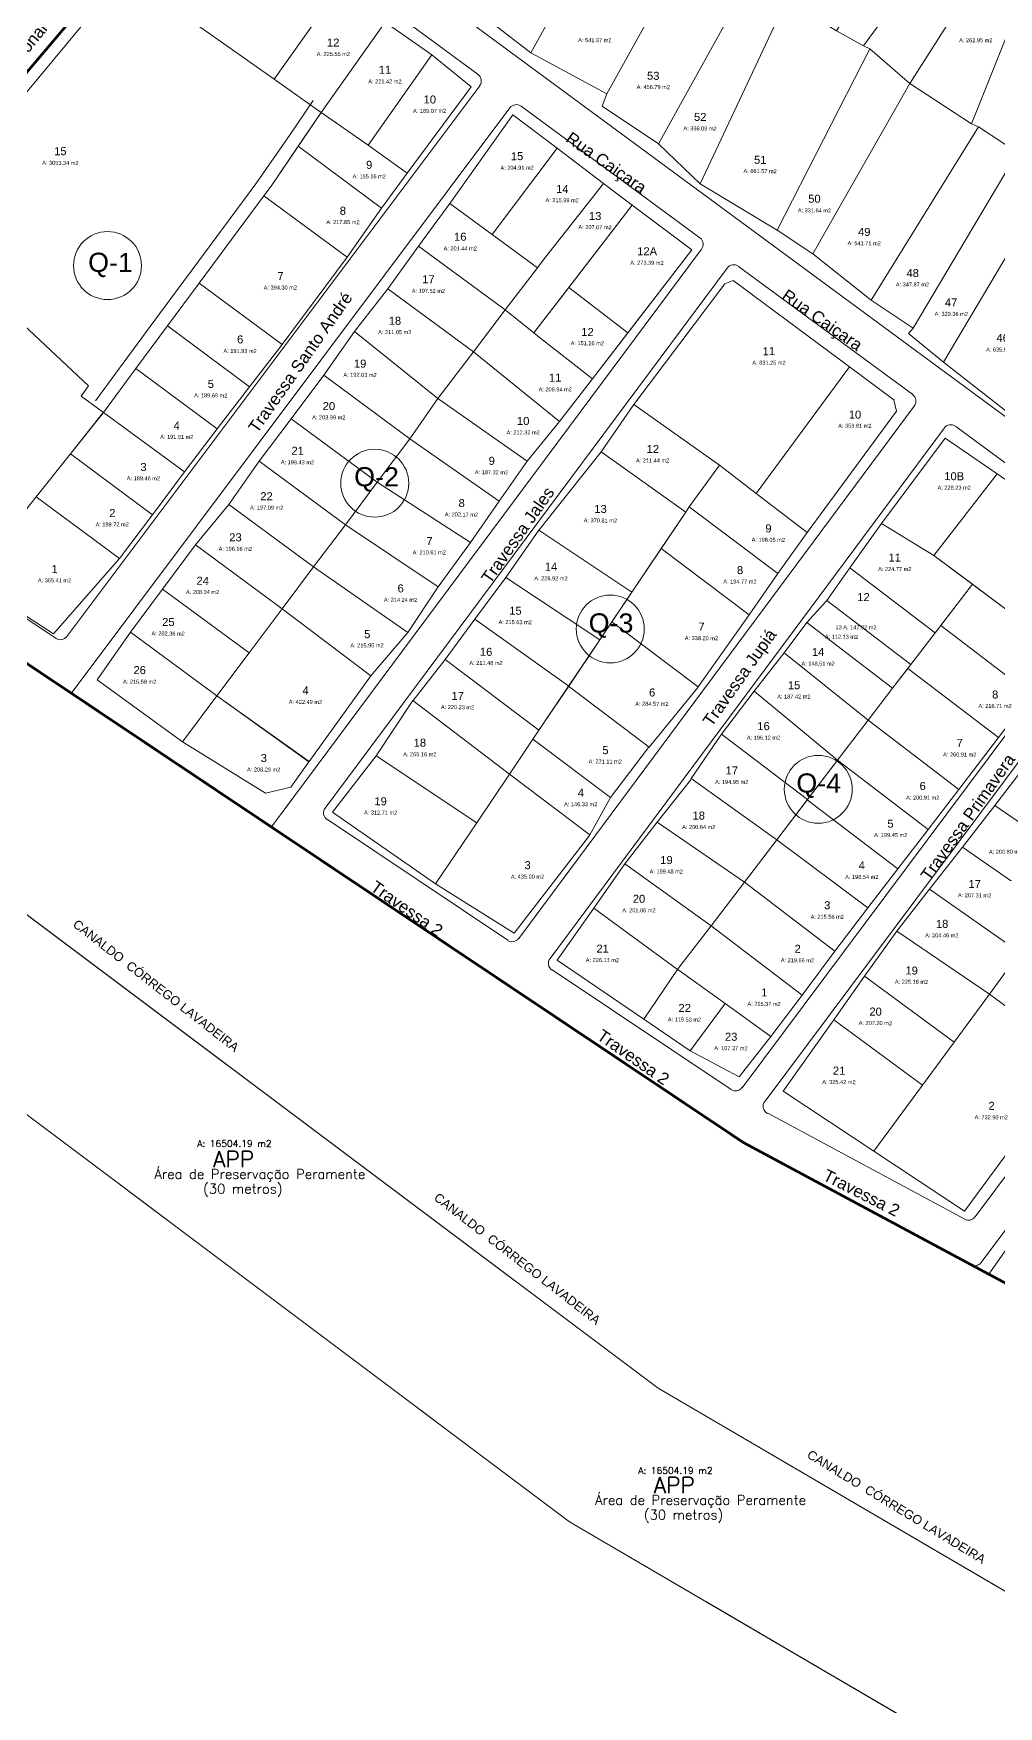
# Model space of a CAD drawing. Header units: metres. Extents: x 3808 to 8215, y 2374 to 6187.
# Drawn here: x 6082.6 to 6263.4, y 3297.6 to 3611.2 of the extents above; entities that cross this region are included whole.
import ezdxf
from ezdxf.enums import TextEntityAlignment as Align

# ---------------------------------------------------------------- set-up
doc = ezdxf.new("R2010")
doc.units = ezdxf.units.M
doc.linetypes.add('DASHDOTTED', pattern=[0.2, 0.1, -0.05, 0, -0.05])
for name, color, linetype in [('Destinação', 7, 'Continuous'), ('ESPECARQ', 7, 'Continuous'), ('Nomes-Ruas', 7, 'Continuous'), ('PDF_Boundary-Lotes', 7, 'Continuous'), ('PDF_Meio-Fio', 32, 'Continuous'), ('PDF_Numeração_Quadras', 7, 'Continuous'), ('PDF_Perímetro', 5, 'Continuous'), ('PDF_Text', 7, 'Continuous'), ('PDF_Vértices_Quadras', 7, 'Continuous'), ('Poligonal_1a_Ordem', 7, 'Continuous'), ('UNIDADE', 7, 'Continuous')]:
    doc.layers.add(name, color=color, linetype=linetype)
for name, color, linetype, lineweight in [('EL', 40, 'Continuous', 5), ('Lotes_Boundary', 7, 'Continuous', 30), ('Nome_Ruas', 7, 'Continuous', 0)]:
    doc.layers.add(name, color=color, linetype=linetype, lineweight=lineweight)
doc.layers.get('UNIDADE').off()
doc.styles.add('Arial', font='arial.ttf')
doc.styles.add('PDF Arial', font='arial.ttf')
doc.styles.add('REGUA100', font='arial.ttf')
doc.styles.add('REGUA60', font='romans.shx', dxfattribs={"width": 1.4})

# ---------------------------------------------------------------- blocks, each defined once
blk = doc.blocks.new('INDUNI1')
at = {"color": 0, "lineweight": 0, "style": 'REGUA100', "width": 1.4, "flags": 8}
for tag, p in [('NOME1', (0, 0)), ('NOME2', (0, -4.3))]:
    blk.add_attdef(tag, text='', height=2.5, dxfattribs=at).set_placement(p, align=Align.CENTER)
at = {"layer": 'ESPECARQ', "color": 3, "lineweight": 0, "style": 'REGUA60', "width": 1.4}
blk.add_attdef('AREA', text='', height=25, dxfattribs=at).set_placement((0, -7.8), align=Align.CENTER)
at = {"layer": 'ESPECARQ', "lineweight": 0, "style": 'REGUA60', "width": 1.4, "flags": 8}
for tag, p in [('REVPAR', (0, -12.8)), ('PEDIR', (0, -15.3)), ('PISO', (0, -10.3))]:
    blk.add_attdef(tag, text='', height=1.5, dxfattribs=at).set_placement(p, align=Align.CENTER)

msp = doc.modelspace()

# ---------------------------------------------------------------- linework, layer by layer
at = {"lineweight": 5}
msp.add_lwpolyline([(6094.169, 3542.393), (6100.253, 3550.644), (6106.198, 3558.658), (6112.144, 3566.672), (6124.251, 3583.048), (6130.666, 3592.32), (6134.997, 3598.672)], dxfattribs=at)
at = {"layer": 'EL', "linetype": 'Continuous', "lineweight": 5}
msp.add_line((6091.8, 3438.173), (6008.418, 3500.743), dxfattribs=at)
at = {"layer": 'EL', "lineweight": 5}
for p, q in [((6091.8, 3438.173), (6199.609, 3357.272)), ((6072.166, 3415.399), (6182.975, 3332.247)), ((6199.609, 3357.272), (6285.904, 3306.774)), ((6182.975, 3332.247), (6269.086, 3281.856))]:
    msp.add_line(p, q, dxfattribs=at)
at = {"layer": 'Lotes_Boundary', "lineweight": 5, "flags": 128}
for points in [[(6091.8, 3438.173), (6008.418, 3500.743), (6001.937, 3505.607), (5982.83, 3482.438), (6182.975, 3332.247), (6269.086, 3281.856), (6361.302, 3210.596), (6439.682, 3212.987), (6471.572, 3243.974), (6371.137, 3240.91), (6285.904, 3306.774), (6199.609, 3357.272)], [(6208.226, 3208.707), (6353.363, 3109.036), (6375.782, 3150.897), (6439.682, 3212.987), (6361.302, 3210.596), (6269.086, 3281.856), (6182.975, 3332.247), (6072.166, 3415.399), (6057.805, 3398.74), (6040.785, 3378.999), (6002.908, 3321.67), (6002.908, 3321.67), (5999.489, 3316.712), (5978.762, 3285.296), (5955.807, 3257.454), (6006.865, 3216.705), (6149.411, 3098.885)]]:
    msp.add_lwpolyline(points, close=True, dxfattribs=at)
at = {"layer": 'PDF_Boundary-Lotes', "lineweight": 5}
for points in [[(6192.421, 3637.651), (6184.496, 3642.993), (6168.132, 3613.493), (6175.786, 3607.611)], [(6205.897, 3628.643), (6196.811, 3634.713), (6192.421, 3637.651), (6175.786, 3607.611), (6190.007, 3599.926)], [(6139.759, 3619.799), (6124.15, 3631.342), (6109.958, 3615.165), (6127.679, 3602.692)], [(6216.703, 3621.381), (6205.897, 3628.643), (6190.007, 3599.926), (6189.096, 3597.623), (6199.657, 3590.563)], [(6250.841, 3626.417), (6251.042, 3627.014), (6245.24, 3631.654), (6233.004, 3611.735), (6238.06, 3608.892)], [(6258.928, 3621.057), (6250.841, 3626.417), (6238.06, 3608.892), (6239.302, 3608.332), (6246.783, 3601.887)], [(6125.756, 3580.805), (6127.098, 3582.634), (6136.494, 3596.436), (6127.679, 3602.692), (6109.958, 3615.165), (6099.784, 3622.55), (6060.909, 3575.715), (6075.74, 3561.816), (6075.55, 3561.444), (6092.884, 3545.173), (6091.52, 3543.245), (6095.695, 3540.191), (6101.75, 3548.408), (6107.695, 3556.422), (6113.64, 3564.435)], [(6148.493, 3613.373), (6139.759, 3619.799), (6127.679, 3602.692), (6136.494, 3596.436)], [(6223.651, 3617.556), (6216.703, 3621.381), (6199.657, 3590.563), (6207.465, 3583.023)], [(6265.059, 3611.142), (6267.436, 3614.29), (6258.928, 3621.057), (6246.783, 3601.887), (6258.325, 3594.307)], [(6239.302, 3608.332), (6238.06, 3608.892), (6233.004, 3611.735), (6223.651, 3617.556), (6207.465, 3583.023), (6221.903, 3574.394)], [(6157.202, 3607.203), (6148.493, 3613.373), (6136.494, 3596.436), (6145.267, 3590.271)], [(6276.173, 3609.215), (6265.059, 3611.142), (6258.325, 3594.307), (6259.602, 3593.718), (6266.929, 3588.932)], [(6164.572, 3601.263), (6157.202, 3607.203), (6145.267, 3590.271), (6152.601, 3585.067)], [(6246.783, 3601.887), (6239.302, 3608.332), (6221.903, 3574.394), (6228.592, 3569.901)], [(6259.602, 3593.718), (6258.325, 3594.307), (6246.783, 3601.887), (6228.592, 3569.901), (6239.527, 3561.236)], [(6145.267, 3590.271), (6136.494, 3596.436), (6132.163, 3590.084), (6147.807, 3578.511), (6152.601, 3585.067)], [(6180.663, 3589.732), (6172.364, 3595.972), (6160.591, 3579.377), (6168.529, 3573.553)], [(6266.929, 3588.932), (6259.602, 3593.718), (6239.527, 3561.236), (6247.377, 3556.016)], [(6132.163, 3590.084), (6127.098, 3582.634), (6125.756, 3580.805), (6141.33, 3569.29), (6147.807, 3578.511)], [(6189.379, 3583.144), (6180.663, 3589.732), (6168.529, 3573.553), (6176.99, 3567.296), (6177.851, 3568.405)], [(6273.994, 3584.892), (6266.929, 3588.932), (6247.377, 3556.016), (6246.509, 3554.97), (6253.084, 3549.631)], [(6286.835, 3577.53), (6276.409, 3583.476), (6273.994, 3584.892), (6253.084, 3549.631), (6265.36, 3540.029)], [(6194.774, 3579.078), (6189.379, 3583.144), (6177.851, 3568.405), (6176.99, 3567.296), (6170.969, 3559.404), (6176.352, 3555.112)], [(6125.756, 3580.805), (6113.64, 3564.435), (6129.151, 3552.915), (6141.33, 3569.29)], [(6168.529, 3573.553), (6160.591, 3579.377), (6154.709, 3571.369), (6170.969, 3559.404), (6176.99, 3567.296)], [(6205.941, 3570.692), (6194.774, 3579.078), (6176.352, 3555.112), (6177.607, 3554.07), (6187.317, 3546.482)], [(6205.941, 3570.692), (6194.774, 3579.078), (6182.894, 3563.631), (6193.945, 3555.105)], [(6075.55, 3561.444), (6075.74, 3561.816), (6060.909, 3575.715), (6040.014, 3550.682), (6068.398, 3512.056), (6070.723, 3508.83), (6083.079, 3524.354), (6089.5, 3532.444), (6095.666, 3540.156), (6095.695, 3540.191), (6091.52, 3543.245), (6092.884, 3545.173)], [(6154.709, 3571.369), (6148.955, 3563.373), (6165.006, 3551.581), (6170.969, 3559.404)], [(6113.64, 3564.435), (6107.695, 3556.422), (6123.066, 3545.017), (6129.151, 3552.915)], [(6148.955, 3563.373), (6142.72, 3555.365), (6158.325, 3542.824), (6165.006, 3551.581)], [(6193.945, 3555.105), (6182.894, 3563.631), (6176.352, 3555.112), (6177.607, 3554.07), (6187.317, 3546.482)], [(6235.475, 3548.767), (6213.647, 3564.943), (6212.1, 3564.285), (6195.032, 3541.667), (6211.105, 3530.327), (6217.998, 3525.017)], [(6177.607, 3554.07), (6176.352, 3555.112), (6170.969, 3559.404), (6165.006, 3551.581), (6181.145, 3538.479), (6187.317, 3546.482)], [(6107.695, 3556.422), (6101.75, 3548.408), (6116.981, 3537.119), (6123.066, 3545.017)], [(6142.72, 3555.365), (6136.984, 3547.178), (6153.11, 3535.264), (6158.325, 3542.824)], [(6165.006, 3551.581), (6158.325, 3542.824), (6175.048, 3531.063), (6181.145, 3538.479)], [(6101.75, 3548.408), (6095.695, 3540.191), (6110.845, 3529.088), (6116.981, 3537.119)], [(6153.11, 3535.264), (6136.984, 3547.178), (6130.859, 3539.019), (6146.985, 3527.105)], [(6244.259, 3540.417), (6243.767, 3542.591), (6235.475, 3548.767), (6217.998, 3525.017), (6227.522, 3517.701)], [(6158.325, 3542.824), (6153.11, 3535.264), (6169.827, 3523.567), (6175.048, 3531.063)], [(6195.032, 3541.667), (6188.909, 3532.8), (6204.784, 3521.507), (6205.432, 3522.499), (6211.105, 3530.327)], [(6110.845, 3529.088), (6095.695, 3540.191), (6089.5, 3532.444), (6104.905, 3521.01)], [(6130.859, 3539.019), (6124.879, 3531.034), (6141.034, 3519.156), (6146.985, 3527.105)], [(6153.11, 3535.264), (6146.985, 3527.105), (6164.438, 3515.798), (6169.827, 3523.567)], [(6263.133, 3528.695), (6253.378, 3535.379), (6241.488, 3519.352), (6251.27, 3513.41)], [(6089.5, 3532.444), (6083.079, 3524.354), (6098.688, 3512.811), (6104.905, 3521.01)], [(6204.784, 3521.507), (6188.909, 3532.8), (6177.306, 3518.183), (6177.277, 3518.148), (6194.695, 3506.515)], [(6141.034, 3519.156), (6124.879, 3531.034), (6119.166, 3522.946), (6135.048, 3511.235)], [(6227.522, 3517.701), (6217.998, 3525.017), (6211.105, 3530.327), (6205.432, 3522.499), (6222.063, 3509.99)], [(6277.707, 3518.599), (6263.133, 3528.695), (6251.27, 3513.41), (6265.752, 3502.566)], [(6146.985, 3527.105), (6141.034, 3519.156), (6158.423, 3507.488), (6164.438, 3515.798)], [(6083.079, 3524.354), (6070.723, 3508.83), (6086.33, 3498.702), (6098.688, 3512.811)], [(6119.166, 3522.946), (6112.924, 3515.355), (6129.183, 3503.389), (6135.048, 3511.235)], [(6205.432, 3522.499), (6204.784, 3521.507), (6200.205, 3514.713), (6216.668, 3502.284), (6222.063, 3509.99)], [(6141.034, 3519.156), (6135.048, 3511.235), (6152.688, 3498.947), (6158.279, 3507.314), (6158.423, 3507.488)], [(6251.27, 3513.41), (6241.488, 3519.352), (6235.537, 3511.048), (6251.495, 3498.862), (6258.494, 3508.002)], [(6177.277, 3518.148), (6171.09, 3509.276), (6188.676, 3497.562), (6194.695, 3506.515)], [(6129.183, 3503.389), (6112.924, 3515.355), (6106.747, 3507.063), (6122.972, 3495.126)], [(6200.205, 3514.713), (6194.695, 3506.515), (6190.937, 3500.924), (6207.086, 3488.755), (6216.668, 3502.284)], [(6135.048, 3511.235), (6129.183, 3503.389), (6145.786, 3490.845), (6152.688, 3498.947)], [(6235.537, 3511.048), (6231.246, 3504.957), (6246.961, 3492.973), (6251.495, 3498.862)], [(6106.747, 3507.063), (6100.744, 3498.979), (6116.934, 3487.072), (6122.972, 3495.126)], [(6171.09, 3509.276), (6165.289, 3501.436), (6182.854, 3488.917), (6188.676, 3497.562)], [(6265.752, 3502.566), (6258.494, 3508.002), (6252.554, 3500.279), (6269.516, 3487.317), (6275.333, 3496.026)], [(6134.255, 3474.755), (6116.934, 3487.072), (6122.972, 3495.126), (6129.183, 3503.389), (6145.786, 3490.845)], [(6231.246, 3504.957), (6227.451, 3500.809), (6243.548, 3488.507), (6246.961, 3492.973)], [(6165.289, 3501.436), (6159.685, 3493.905), (6177.257, 3480.614), (6182.854, 3488.917)], [(6190.937, 3500.924), (6188.676, 3497.562), (6182.825, 3488.882), (6197.906, 3477.482), (6207.035, 3488.622), (6207.086, 3488.755)], [(6227.451, 3500.809), (6223.252, 3495.113), (6238.962, 3482.485), (6243.548, 3488.507)], [(6227.451, 3500.809), (6223.252, 3495.113), (6238.962, 3482.485), (6243.548, 3488.507)], [(6252.554, 3500.279), (6251.495, 3498.862), (6246.961, 3492.973), (6246.388, 3492.212), (6263.351, 3479.251), (6269.516, 3487.317)], [(6100.744, 3498.979), (6094.528, 3490.072), (6110.497, 3478.466), (6116.934, 3487.072)], [(6159.685, 3493.905), (6153.71, 3486.21), (6153.681, 3486.175), (6171.747, 3472.415), (6177.257, 3480.614)], [(6217.583, 3487.929), (6223.252, 3495.113), (6238.962, 3482.485), (6233.224, 3475.006)], [(6246.388, 3492.212), (6243.548, 3488.507), (6238.962, 3482.485), (6255.924, 3469.524), (6263.351, 3479.251)], [(6182.825, 3488.882), (6176.159, 3478.936), (6190.682, 3467.999), (6197.819, 3477.378), (6197.906, 3477.482)], [(6217.583, 3487.929), (6211.482, 3479.869), (6227.602, 3467.665), (6233.224, 3475.006)], [(6116.934, 3487.072), (6110.497, 3478.466), (6126.056, 3468.847), (6130.779, 3469.929), (6134.197, 3474.685)], [(6153.681, 3486.175), (6146.795, 3475.823), (6165.619, 3463.259), (6171.747, 3472.415)], [(6238.962, 3482.485), (6233.224, 3475.006), (6250.187, 3462.044), (6255.924, 3469.524)], [(6238.962, 3482.485), (6233.224, 3475.006), (6250.187, 3462.044), (6255.924, 3469.524)], [(6176.159, 3478.936), (6171.747, 3472.415), (6186.828, 3461.016), (6190.595, 3467.895), (6190.682, 3467.999)], [(6211.482, 3479.869), (6205.821, 3471.56), (6221.842, 3460.087), (6227.602, 3467.665)], [(6165.619, 3463.259), (6146.795, 3475.823), (6138.611, 3465.253), (6157.9, 3451.833)], [(6233.224, 3475.006), (6227.544, 3467.596), (6244.507, 3454.634), (6250.187, 3462.044)], [(6186.776, 3460.882), (6186.828, 3461.016), (6171.747, 3472.415), (6165.619, 3463.259), (6157.9, 3451.833), (6172.652, 3442.59)], [(6269.036, 3474.826), (6262.668, 3466.516), (6279.298, 3455.067), (6285.266, 3463.179)], [(6221.842, 3460.087), (6205.821, 3471.56), (6205.653, 3471.287), (6199.441, 3463.377), (6215.792, 3452.16)], [(6227.544, 3467.596), (6221.842, 3460.087), (6238.914, 3447.329), (6244.507, 3454.634)], [(6262.668, 3466.516), (6256.607, 3458.717), (6273.381, 3447.088), (6279.298, 3455.067)], [(6215.792, 3452.16), (6199.441, 3463.377), (6193.38, 3455.578), (6209.54, 3443.989)], [(6221.842, 3460.087), (6215.792, 3452.16), (6232.72, 3439.228), (6238.914, 3447.329)], [(6273.381, 3447.088), (6256.607, 3458.717), (6250.423, 3450.842), (6267.384, 3438.941)], [(6209.54, 3443.989), (6193.38, 3455.578), (6187.591, 3447.258), (6203.258, 3435.784), (6203.542, 3436.196)], [(6215.792, 3452.16), (6209.54, 3443.989), (6226.572, 3430.97), (6232.72, 3439.228)], [(6250.423, 3450.842), (6244.304, 3442.973), (6261.676, 3431.143), (6267.384, 3438.941)], [(6187.591, 3447.258), (6180.71, 3437.549), (6196.95, 3426.482), (6203.258, 3435.784)], [(6209.54, 3443.989), (6203.542, 3436.196), (6203.258, 3435.784), (6203.531, 3435.616), (6212.148, 3429.405), (6220.731, 3423.223), (6226.572, 3430.97)], [(6244.304, 3442.973), (6238.301, 3434.536), (6255.048, 3422.165), (6261.676, 3431.143)], [(6267.384, 3438.941), (6261.676, 3431.143), (6278.04, 3419.091), (6284.23, 3426.548)], [(6212.148, 3429.405), (6203.531, 3435.616), (6203.258, 3435.784), (6196.95, 3426.482), (6205.607, 3420.532)], [(6238.301, 3434.536), (6232.501, 3426.343), (6249.138, 3414.123), (6255.048, 3422.165)], [(6278.04, 3419.091), (6261.676, 3431.143), (6255.048, 3422.165), (6249.138, 3414.123), (6240.03, 3401.731), (6256.995, 3390.474)], [(6212.148, 3429.405), (6205.607, 3420.532), (6214.808, 3415.662), (6220.731, 3423.223)], [(6249.138, 3414.123), (6232.501, 3426.343), (6223.064, 3412.988), (6240.03, 3401.731)], [(6266.028, 3384.978), (6261.599, 3378.648), (6297.75, 3359.236), (6301.838, 3365.083), (6281.828, 3373.806)]]:
    msp.add_lwpolyline(points, close=True, dxfattribs=at)
at = {"layer": 'PDF_Meio-Fio', "lineweight": 5}
for points in [[(6119.464, 3646.473), (6412.306, 3430.596)], [(6114.743, 3641.21), (6165.873, 3603.538)], [(6038.073, 3552.882), (6106.356, 3633.517), (6112.702, 3641.021)], [(6089.651, 3487.529), (6171.857, 3597.276)], [(6173.95, 3597.599), (6207.438, 3572.922)], [(6137.252, 3466.028), (6212.564, 3567.255)], [(6214.656, 3567.578), (6247.314, 3543.531)], [(6025.994, 3538.542), (6086.859, 3497.851)], [(6179.399, 3437.813), (6253.264, 3537.298)], [(6255.363, 3537.557), (6288.055, 3513.481)], [(6215.351, 3413.622), (6288.378, 3511.389)], [(6219.641, 3411.062), (6292.385, 3508.416)], [(6260.139, 3380.861), (6332.987, 3478.482)], [(6137.645, 3463.877), (6171.425, 3441.253)], [(6179.757, 3435.692), (6213.293, 3413.27)], [(6220.138, 3408.824), (6257.102, 3388.973)]]:
    msp.add_lwpolyline(points, dxfattribs=at)
for points in [[(6086.799, 3497.852, 0.3986281), (6088.853, 3498.197), (6166.196, 3601.445)], [(6127.193, 3462.488), (6207.732, 3570.794, 0.4154899), (6207.422, 3572.932)], [(6173.483, 3441.605), (6247.608, 3541.404, 0.4152871), (6247.298, 3543.541)], [(6258.992, 3389.406), (6328.156, 3482.021, 0.4159665), (6327.845, 3484.159)]]:
    msp.add_lwpolyline(points, format="xyb", dxfattribs=at)
for centre, start, end in [((6164.956, 3602.327), 323.1657, 53.60573), ((6173.033, 3596.388), 53.61002, 143.16256), ((6213.74, 3566.367), 53.61009, 143.35336), ((6254.411, 3536.375), 53.61086, 143.39578), ((6138.428, 3465.14), 143.35533, 236.2192), ((6172.243, 3442.487), 236.22414, 323.39425), ((6180.575, 3436.925), 143.3938, 236.21763), ((6214.076, 3414.533), 236.22557, 323.23235), ((6220.788, 3410.139), 143.23309, 241.76813), ((6257.752, 3390.287), 241.76989, 323.26214), ((6258.899, 3381.743), 241.76989, 323.26214)]:
    msp.add_arc(centre, 1.517, start, end, dxfattribs=at)
at = {"layer": 'PDF_Numeração_Quadras', "lineweight": 5}
for centre in [(6096.45, 3567.727), (6146.519, 3526.933), (6190.641, 3499.61), (6229.614, 3469.557)]:
    msp.add_circle(centre, 6.363, dxfattribs=at)
at = {"layer": 'PDF_Perímetro', "color": 1, "lineweight": 5}
msp.add_lwpolyline([(6484.63, 3258.914, 0.506, 0.506, 0), (6215.583, 3403.336, 0.489, 0.489, 0), (6021.423, 3533.213, 0.498, 0.498, 0), (6128.658, 3659.854, 0.498, 0.498, 0), (6265.513, 3821.471, 0.498, 0.498, 0), (6358.928, 3931.39, 0.498, 0.498, 0)], format="xyseb", dxfattribs=at)
at = {"layer": 'PDF_Vértices_Quadras', "lineweight": 5}
msp.add_lwpolyline([(6212.1, 3564.285), (6213.647, 3564.943)], dxfattribs=at)
at = {"layer": 'Poligonal_1a_Ordem', "linetype": 'Continuous', "lineweight": 5}
for p, q in [((6199.609, 3357.272), (6001.937, 3505.607)), ((6285.904, 3306.774), (6199.609, 3357.272))]:
    msp.add_line(p, q, dxfattribs=at)
at = {"layer": 'Poligonal_1a_Ordem', "linetype": 'DASHDOTTED', "lineweight": 5, "ltscale": 700}
for p, q in [((6182.975, 3332.247), (5982.83, 3482.438)), ((6269.086, 3281.856), (6182.975, 3332.247))]:
    msp.add_line(p, q, dxfattribs=at)

# ---------------------------------------------------------------- block references
at = {"layer": 'UNIDADE', "lineweight": 5}
ref = msp.add_blockref('INDUNI1', (6120.221, 3402.901), dxfattribs=dict(at, xscale=0.05, yscale=0.05, zscale=0.05))
ref.add_attrib('AREA', 'A: 16504.19 m2', dxfattribs={"layer": 'ESPECARQ', "color": 3, "lineweight": 0, "height": 1.25, "style": 'REGUA60'}).set_placement((6120.221, 3402.51), align=Align.CENTER)
ref = msp.add_blockref('INDUNI1', (6202.853, 3341.611), dxfattribs=dict(at, xscale=0.05, yscale=0.05, zscale=0.05))
ref.add_attrib('AREA', 'A: 16504.19 m2', dxfattribs={"layer": 'ESPECARQ', "color": 3, "lineweight": 0, "height": 1.25, "style": 'REGUA60'}).set_placement((6202.853, 3341.221), align=Align.CENTER)

# ---------------------------------------------------------------- texts
at = {"layer": 'Destinação', "lineweight": 5, "style": 'REGUA60'}
for s, height, p in [('APP', 3, (6116.219, 3398.712)), ('Área de Preservação Peramente', 1.8, (6105.238, 3396.526)), ('(30 metros)', 1.8, (6114.355, 3393.766)), ('APP', 3, (6198.795, 3337.618)), ('Área de Preservação Peramente', 1.8, (6187.814, 3335.432)), ('(30 metros)', 1.8, (6196.931, 3332.672))]:
    msp.add_text(s, height=height, dxfattribs=at).set_placement(p)
at = {"layer": 'Nome_Ruas', "lineweight": 5, "style": 'Arial'}
for rotation, p in [(322.07111, (6089.797, 3443.949)), (322.25464, (6157.45, 3392.714)), (328.65177, (6227.341, 3344.378))]:
    msp.add_text('CANALDO  CÓRREGO LAVADEIRA', height=1.68, rotation=rotation, dxfattribs=at).set_placement(p)
at = {"layer": 'Nomes-Ruas', "lineweight": 5, "style": 'REGUA100'}
for s, rotation, p in [('Av. Rotary Internacional', 50.87233, (6064.148, 3586.011)), ('Rua Caiçara', 325.03323, (6182.107, 3591.102)), ('Rua Caiçara', 325.03323, (6222.575, 3561.613)), ('Travessa Santo André', 54.90922, (6124.499, 3536.141)), ('Travessa Jales', 54.90922, (6168.157, 3507.928)), ('Travessa Jupiá', 54.90922, (6209.656, 3481.136)), ('Travessa Primavera', 54.90922, (6250.472, 3452.18)), ('Travessa 2', 325.03323, (6145.522, 3450.727)), ('Travessa 2', 325.03323, (6187.942, 3422.869)), ('Travessa 2', 332.93306, (6230.288, 3396.438))]:
    msp.add_text(s, height=2.25, rotation=rotation, dxfattribs=at).set_placement(p)
at = {"layer": 'PDF_Text', "lineweight": 5, "attachment_point": 7, "style": 'PDF Arial'}
for s, insert, char_height, rotation in [('12', (6137.566, 3608.789), 1.5, 359.82923), ('11', (6147.271, 3603.676), 1.5, 0.54391), ('53', (6197.511, 3602.56), 1.5, 358.96696), ('10', (6155.666, 3598.095), 1.5, 359.82923), ('52', (6206.334, 3594.824), 1.5, 359.82923), ('15', (6086.457, 3588.386), 1.5, 0.54391), ('15', (6172.027, 3587.457), 1.5, 0.54391), ('51', (6217.564, 3586.798), 1.5, 358.96696), ('9', (6144.905, 3585.839), 1.5, 0.66994), ('14', (6180.476, 3581.352), 1.5, 358.96696), ('8', (6139.946, 3577.241), 1.5, 358.96696), ('50', (6227.732, 3579.477), 1.5, 0.54391), ('13', (6186.638, 3576.271), 1.5, 358.96696), ('16', (6161.37, 3572.349), 1.5, 0.54391), ('49', (6237.057, 3573.267), 1.5, 359.82923), ('Q-1', (6092.796, 3565.563), 3.6001, 359.59352), ('12A', (6195.679, 3569.675), 1.5, 359.40131), ('7', (6128.286, 3564.991), 1.5, 0.66994), ('17', (6155.419, 3564.424), 1.5, 359.82923), ('48', (6246.135, 3565.556), 1.5, 359.82923), ('47', (6253.336, 3560.075), 1.5, 359.67576), ('18', (6149.131, 3556.611), 1.5, 359.82923), ('6', (6120.737, 3553.105), 1.5, 0.66994), ('12', (6185.185, 3554.549), 1.5, 358.96696), ('46', (6262.992, 3553.388), 1.5, 359.82923), ('11', (6219.194, 3550.922), 1.5, 0.54391), ('19', (6142.605, 3548.608), 1.5, 358.96696), ('11', (6179.165, 3545.95), 1.5, 0.54391), ('5', (6115.239, 3544.779), 1.5, 0.66994), ('20', (6136.753, 3540.635), 1.5, 358.96696), ('4', (6108.823, 3537.005), 1.5, 358.96696), ('10', (6173.162, 3537.841), 1.5, 359.82923), ('10', (6235.314, 3539.047), 1.5, 358.96696), ('21', (6130.907, 3532.27), 1.5, 359.82923), ('9', (6167.841, 3530.368), 1.5, 358.96696), ('12', (6197.451, 3532.597), 1.5, 359.82923), ('3', (6102.598, 3529.197), 1.5, 358.96696), ('Q-2', (6142.65, 3525.36), 3.6001, 359.83532), ('10B', (6253.208, 3527.49), 1.5, 359.40131), ('22', (6125.073, 3523.752), 1.5, 359.67576), ('2', (6096.777, 3520.577), 1.5, 0.66994), ('8', (6162.209, 3522.448), 1.5, 358.96696), ('13', (6187.656, 3521.338), 1.5, 359.82923), ('9', (6219.706, 3517.689), 1.5, 0.66994), ('23', (6119.261, 3516.015), 1.5, 359.82923), ('7', (6156.181, 3515.352), 1.5, 358.96696), ('11', (6242.76, 3512.233), 1.5, 359.67576), ('1', (6085.948, 3510.084), 1.5, 358.96696), ('14', (6178.37, 3510.531), 1.5, 359.82923), ('8', (6214.386, 3509.863), 1.5, 0.66994), ('24', (6113.101, 3507.91), 1.5, 358.96696), ('6', (6150.801, 3506.433), 1.5, 0.66994), ('12', (6236.918, 3504.84), 1.5, 359.82923), ('15', (6171.706, 3502.264), 1.5, 359.82923), ('25', (6106.68, 3500.149), 1.5, 359.82923), ('Q-3', (6186.587, 3497.955), 3.6001, 359.83532), ('7', (6207.135, 3499.309), 1.5, 358.96696), ('5', (6144.519, 3497.874), 1.5, 358.96696), ('16', (6166.212, 3494.582), 1.5, 358.96696), ('14', (6228.42, 3494.531), 1.5, 0.54391), ('26', (6101.31, 3491.127), 1.5, 359.82923), ('4', (6132.99, 3487.341), 1.5, 0.66994), ('17', (6160.871, 3486.328), 1.5, 358.96696), ('6', (6197.893, 3486.943), 1.5, 358.96696), ('15', (6223.915, 3488.299), 1.5, 359.82923), ('8', (6262.189, 3486.547), 1.5, 0.66994), ('16', (6218.195, 3480.628), 1.5, 359.82923), ('18', (6153.808, 3477.51), 1.5, 0.54391), ('7', (6255.538, 3477.496), 1.5, 0.40606), ('3', (6125.128, 3474.654), 1.5, 358.96696), ('5', (6189.152, 3476.13), 1.5, 358.96696), ('17', (6212.244, 3472.35), 1.5, 359.82923), ('Q-4', (6225.488, 3467.959), 3.6001, 359.59352), ('4', (6184.559, 3468.138), 1.5, 0.66994), ('6', (6248.601, 3469.397), 1.5, 0.66994), ('19', (6146.43, 3466.566), 1.5, 358.96696), ('18', (6206.051, 3463.87), 1.5, 359.82923), ('5', (6242.567, 3462.34), 1.5, 0.40606), ('19', (6200.007, 3455.525), 1.5, 359.82923), ('3', (6174.559, 3454.577), 1.5, 358.96696), ('4', (6237.184, 3454.533), 1.5, 0.40606), ('17', (6257.735, 3451.071), 1.5, 358.96696), ('20', (6194.861, 3448.261), 1.5, 359.82923), ('3', (6230.704, 3447.056), 1.5, 358.96696), ('18', (6251.643, 3443.565), 1.5, 359.82923), ('21', (6188.043, 3438.937), 1.5, 359.82923), ('2', (6225.159, 3438.911), 1.5, 358.96696), ('19', (6245.925, 3434.833), 1.5, 358.96696), ('1', (6218.907, 3430.741), 1.5, 358.96696), ('22', (6203.419, 3427.823), 1.5, 359.82923), ('20', (6239.179, 3427.131), 1.5, 358.96696), ('23', (6212.121, 3422.399), 1.5, 359.82923), ('21', (6232.33, 3416.067), 1.5, 358.96696), ('2', (6261.469, 3409.479), 1.5, 358.96696)]:
    msp.add_mtext(s, dxfattribs=dict(at, insert=insert, char_height=char_height, rotation=rotation))
at = {"layer": 'PDF_Text', "color": 1, "lineweight": 5, "char_height": 0.74999, "attachment_point": 7, "style": 'PDF Arial'}
for s, insert, rotation in [('A: 541.97 m2', (6184.636, 3609.61), 359.68104), ('A: 262.95 m2', (6256.005, 3609.581), 0.00544), ('A: 225.55 m2', (6135.638, 3607.021), 359.68104), ('A: 221.42 m2', (6145.314, 3601.886), 359.68104), ('A: 456.79 m2', (6195.584, 3600.818), 359.68104), ('A: 189.07 m2', (6153.675, 3596.346), 0.00544), ('A: 336.09 m2', (6204.343, 3593.076), 359.41759), ('A: 3053.34 m2', (6084.21, 3586.614), 359.62081), ('A: 155.16 m2', (6142.369, 3584.072), 0.00544), ('A: 204.91 m2', (6170.071, 3585.68), 0.00544), ('A: 661.57 m2', (6215.602, 3585.085), 359.41759), ('A: 215.99 m2', (6178.514, 3579.614), 359.68104), ('A: 331.64 m2', (6225.776, 3577.7), 359.68104), ('A: 217.85 m2', (6137.439, 3575.51), 359.68104), ('A: 207.07 m2', (6184.676, 3574.558), 359.68104), ('A: 541.71 m2', (6235.094, 3571.554), 359.41759), ('A: 201.44 m2', (6159.413, 3570.571), 359.68104), ('A: 273.39 m2', (6194.395, 3567.903), 359.41759), ('A: 394.30 m2', (6125.715, 3563.229), 0.00544), ('A: 197.52 m2', (6153.462, 3562.622), 359.68104), ('A: 347.87 m2', (6244.143, 3563.807), 0.00544), ('A: 329.36 m2', (6251.408, 3558.307), 359.68104), ('A: 211.05 m2', (6147.14, 3554.862), 0.00544), ('A: 151.26 m2', (6183.222, 3552.811), 359.68104), ('A: 191.93 m2', (6118.165, 3551.367), 359.41759), ('A: 635.97 m2', (6261.035, 3551.611), 359.68104), ('A: 192.03 m2', (6140.643, 3546.894), 359.41759), ('A: 831.25 m2', (6217.267, 3549.154), 359.68104), ('A: 206.94 m2', (6177.209, 3544.147), 359.68104), ('A: 189.69 m2', (6112.667, 3543.042), 359.41759), ('A: 203.99 m2', (6134.791, 3538.921), 359.41759), ('A: 353.81 m2', (6233.352, 3537.333), 359.68104), ('A: 191.61 m2', (6106.316, 3535.248), 359.68104), ('A: 212.32 m2', (6171.206, 3536.064), 0.00544), ('A: 211.44 m2', (6195.459, 3530.836), 359.74171), ('A: 199.43 m2', (6128.916, 3530.496), 359.41759), ('A: 187.32 m2', (6165.271, 3528.63), 359.41759), ('A: 189.46 m2', (6100.057, 3527.494), 359.68104), ('A: 228.23 m2', (6251.959, 3525.715), 0.00544), ('A: 197.09 m2', (6123.146, 3521.984), 359.68104), ('A: 198.72 m2', (6094.205, 3518.814), 0.00544), ('A: 202.17 m2', (6159.638, 3520.71), 359.41759), ('A: 370.81 m2', (6185.664, 3519.59), 359.41759), ('A: 198.05 m2', (6217.134, 3515.952), 359.74171), ('A: 196.16 m2', (6117.269, 3514.267), 359.68104), ('A: 210.81 m2', (6153.61, 3513.589), 359.68104), ('A: 226.92 m2', (6176.414, 3508.728), 359.68104), ('A: 224.77 m2', (6240.832, 3510.479), 359.68104), ('A: 365.41 m2', (6083.406, 3508.356), 359.68104), ('A: 208.34 m2', (6111.139, 3506.171), 359.68104), ('A: 194.77 m2', (6211.815, 3508.125), 359.74171), ('A: 214.24 m2', (6148.229, 3504.708), 359.74171), ('A: 215.63 m2', (6169.715, 3500.516), 359.68104), ('13 A: 147.92 m2', (6232.838, 3499.548), 359.75514), ('A: 202.36 m2', (6104.688, 3498.4), 359.41759), ('A: 338.20 m2', (6204.599, 3497.517), 359.68104), ('A: 112.13 m2', (6230.848, 3497.8), 359.41759), ('A: 215.95 m2', (6141.949, 3496.136), 0.00544), ('A: 211.48 m2', (6164.25, 3492.869), 359.68104), ('A: 148.51 m2', (6226.463, 3492.729), 0.00544), ('A: 215.58 m2', (6099.354, 3489.35), 359.68104), ('A: 422.49 m2', (6130.418, 3485.578), 359.41759), ('A: 220.23 m2', (6158.908, 3484.59), 359.41759), ('A: 284.57 m2', (6195.322, 3485.206), 359.74171), ('A: 187.42 m2', (6221.923, 3486.551), 0.00544), ('A: 216.71 m2', (6259.617, 3484.809), 359.74171), ('A: 196.12 m2', (6216.238, 3478.851), 0.00544), ('A: 265.16 m2', (6151.852, 3475.733), 0.00544), ('A: 221.11 m2', (6186.582, 3474.404), 359.68104), ('A: 260.91 m2', (6253.001, 3475.704), 359.68104), ('A: 208.29 m2', (6122.592, 3472.887), 359.68104), ('A: 194.95 m2', (6210.288, 3470.547), 0.00544), ('A: 312.71 m2', (6144.503, 3464.823), 359.68104), ('A: 146.33 m2', (6181.988, 3466.375), 0.00544), ('A: 200.91 m2', (6246.065, 3467.631), 359.68104), ('A: 200.64 m2', (6204.094, 3462.092), 0.00544), ('A: 199.45 m2', (6240.06, 3460.609), 359.68104), ('A: 200.80 m2', (6261.578, 3457.461), 0.00544), ('A: 435.00 m2', (6172.023, 3452.81), 359.68104), ('A: 199.48 m2', (6198.016, 3453.777), 359.68104), ('A: 198.54 m2', (6234.648, 3452.741), 0.00544), ('A: 207.31 m2', (6255.772, 3449.332), 359.41759), ('A: 201.06 m2', (6192.904, 3446.484), 0.00544), ('A: 215.56 m2', (6228.168, 3445.289), 359.68104), ('A: 204.46 m2', (6249.652, 3441.817), 359.74171), ('A: 226.11 m2', (6186.051, 3437.164), 359.74171), ('A: 219.66 m2', (6222.588, 3437.148), 359.41759), ('A: 225.18 m2', (6243.963, 3433.119), 359.41759), ('A: 215.37 m2', (6216.336, 3428.978), 359.41759), ('A: 119.53 m2', (6201.427, 3426.049), 359.41759), ('A: 207.20 m2', (6237.188, 3425.383), 359.41759), ('A: 107.37 m2', (6210.13, 3420.65), 359.74171), ('A: 325.42 m2', (6230.368, 3414.329), 359.41759), ('A: 732.90 m2', (6258.898, 3407.716), 359.41759)]:
    msp.add_mtext(s, dxfattribs=dict(at, insert=insert, rotation=rotation))

doc.saveas('drawing.dxf')
